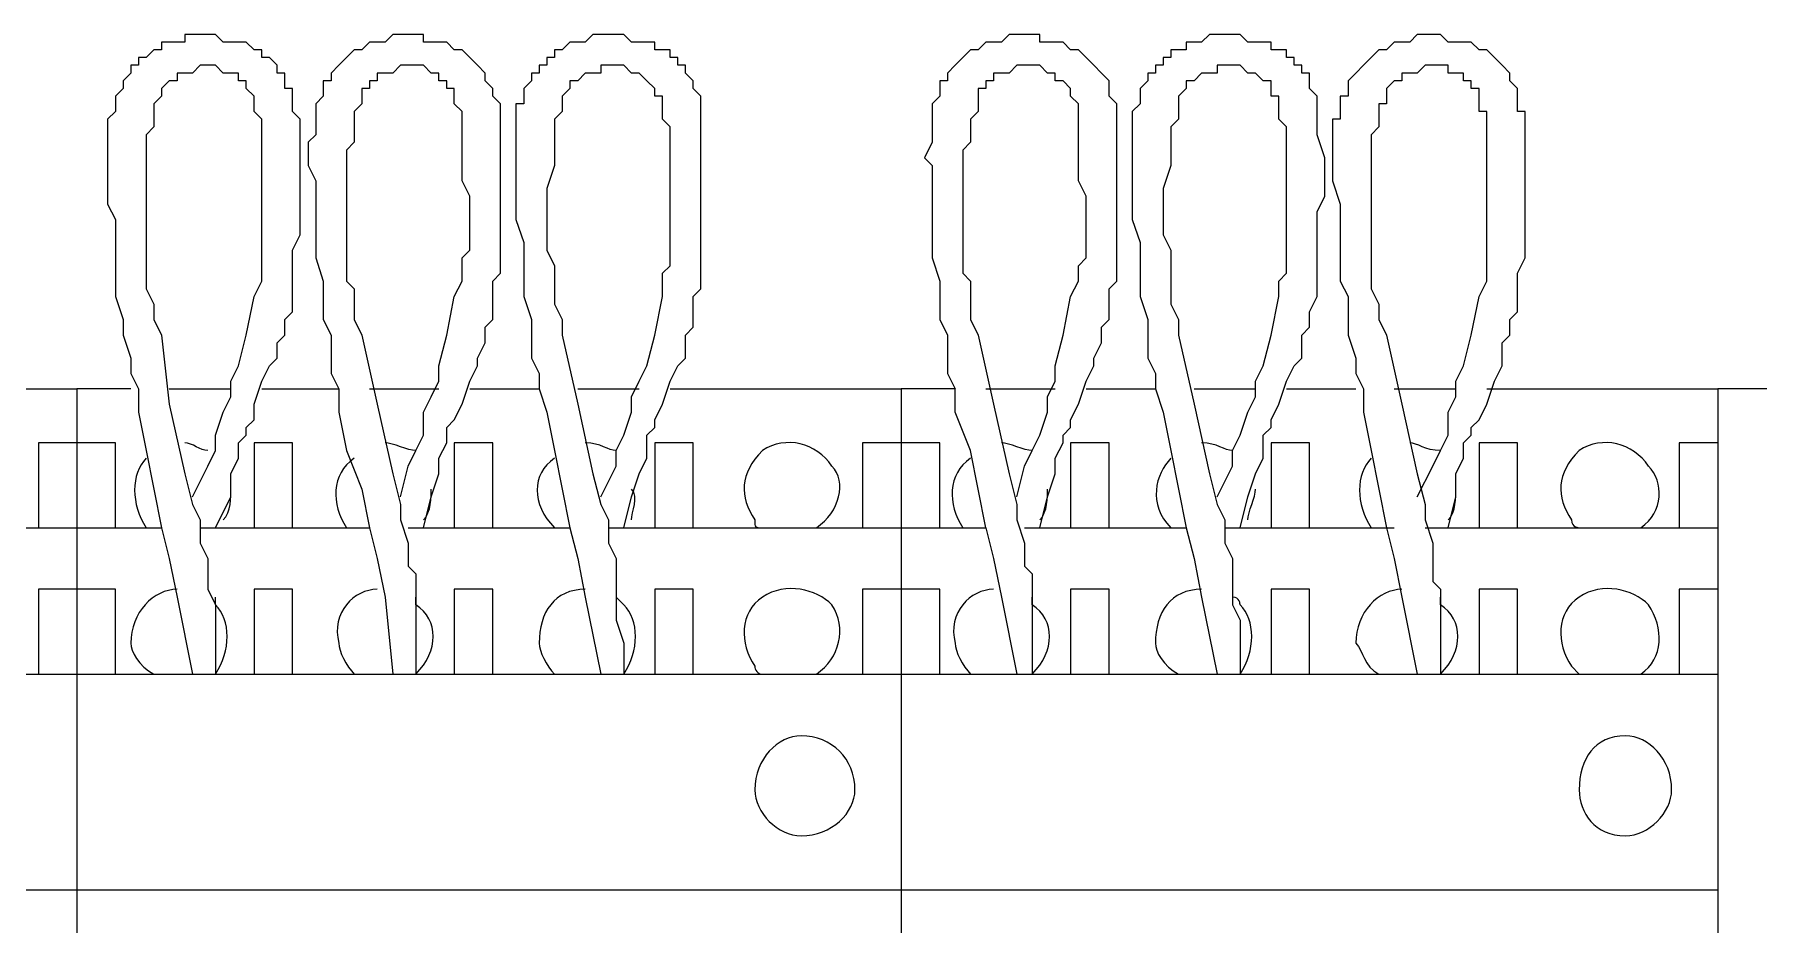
# Model space of a CAD drawing. Header units: millimetres. Extents: x 1004 to 59588, y 686 to 38112.
# Drawn here: x 17778.8 to 17910.4, y 2305.5 to 2373.4 of the extents above; entities that cross this region are included whole.
import ezdxf

# ---------------------------------------------------------------- set-up
doc = ezdxf.new("R2010")
doc.units = ezdxf.units.MM
doc.layers.add('PDF14_Geometry', color=7, linetype='Continuous')

msp = doc.modelspace()

# ---------------------------------------------------------------- linework, layer by layer
at = {"layer": 'PDF14_Geometry', "lineweight": 0}
for points in [[(17792.61, 2335.75), (17793.79, 2338.11), (17793.79, 2339.87), (17794.37, 2341.05), (17794.37, 2342.23), (17794.96, 2342.81), (17794.96, 2343.4), (17795.55, 2343.99), (17795.55, 2345.17), (17796.14, 2346.93), (17796.73, 2348.11), (17797.32, 2348.7), (17797.32, 2349.87), (17797.9, 2350.46), (17797.9, 2351.05), (17797.9, 2351.64), (17798.49, 2352.23), (17798.49, 2353.4), (17798.49, 2353.99), (17798.49, 2354.58), (17798.49, 2355.17), (17798.49, 2356.34), (17798.49, 2356.93), (17799.08, 2358.11), (17799.08, 2359.87), (17799.08, 2361.05), (17799.08, 2362.81), (17799.08, 2363.99), (17799.08, 2365.75), (17799.08, 2366.34), (17799.08, 2366.93), (17798.49, 2367.52), (17798.49, 2368.11), (17798.49, 2368.7), (17798.49, 2369.28), (17797.9, 2369.28), (17797.9, 2369.87), (17797.9, 2370.46), (17797.32, 2370.46), (17797.32, 2371.05), (17796.73, 2371.64), (17796.14, 2371.64), (17796.14, 2372.23), (17795.55, 2372.23), (17794.96, 2372.81), (17794.37, 2372.81), (17793.79, 2372.81), (17793.2, 2372.81), (17792.61, 2373.4), (17792.02, 2373.4), (17791.43, 2373.4), (17790.84, 2373.4), (17790.26, 2373.4), (17790.26, 2372.81), (17789.67, 2372.81), (17789.08, 2372.81), (17788.49, 2372.81), (17788.49, 2372.23), (17787.9, 2372.23), (17787.32, 2371.64), (17786.73, 2371.64), (17786.73, 2371.05), (17786.14, 2371.05), (17786.14, 2370.46), (17785.55, 2369.87), (17785.55, 2369.28), (17784.96, 2368.7), (17784.96, 2368.11), (17784.96, 2367.52), (17784.37, 2366.93), (17784.37, 2366.34), (17784.37, 2365.75), (17784.37, 2365.17), (17784.37, 2363.99), (17784.37, 2363.4), (17784.37, 2362.23), (17784.37, 2360.46), (17784.96, 2359.28), (17784.96, 2357.52), (17784.96, 2356.34), (17784.96, 2354.58), (17784.96, 2353.4), (17785.55, 2351.64), (17785.55, 2350.46), (17786.14, 2348.7), (17786.14, 2347.52), (17786.73, 2346.34), (17786.73, 2344.58), (17787.32, 2341.64), (17787.9, 2338.7), (17788.49, 2335.75)], [(17792.61, 2373.4), (17792.61, 2373.4)], [(17808.49, 2335.75), (17809.08, 2338.11), (17809.67, 2339.87), (17809.67, 2341.05), (17810.26, 2342.23), (17810.26, 2342.81), (17810.26, 2343.4), (17810.84, 2343.99), (17811.43, 2345.17), (17812.02, 2346.93), (17812.61, 2348.11), (17812.61, 2348.7), (17813.2, 2349.87), (17813.2, 2350.46), (17813.2, 2351.05), (17813.79, 2351.64), (17813.79, 2352.23), (17813.79, 2353.4), (17813.79, 2353.99), (17813.79, 2354.58), (17814.37, 2355.17), (17814.37, 2356.34), (17814.37, 2356.93), (17814.37, 2358.11), (17814.37, 2359.87), (17814.37, 2361.05), (17814.37, 2362.81), (17814.37, 2363.99), (17814.37, 2365.75), (17814.37, 2366.34), (17814.37, 2366.93), (17814.37, 2367.52), (17814.37, 2368.11), (17813.79, 2368.7), (17813.79, 2369.28), (17813.2, 2369.87), (17813.2, 2370.46), (17812.61, 2371.05), (17812.02, 2371.64), (17811.43, 2372.23), (17810.84, 2372.23), (17810.26, 2372.81), (17809.67, 2372.81), (17809.08, 2372.81), (17808.49, 2372.81), (17808.49, 2373.4), (17807.9, 2373.4), (17807.32, 2373.4), (17806.73, 2373.4), (17806.14, 2373.4), (17805.55, 2372.81), (17804.96, 2372.81), (17804.37, 2372.81), (17803.79, 2372.23), (17803.2, 2372.23), (17802.61, 2371.64), (17802.02, 2371.05), (17801.43, 2370.46), (17801.43, 2369.87), (17800.84, 2369.87), (17800.84, 2369.28), (17800.84, 2368.7), (17800.26, 2368.11), (17800.26, 2367.52), (17800.26, 2366.93), (17800.26, 2366.34), (17800.26, 2365.75), (17799.67, 2365.17), (17799.67, 2363.99), (17799.67, 2363.4), (17800.26, 2362.23), (17800.26, 2360.46), (17800.26, 2359.28), (17800.26, 2357.52), (17800.26, 2356.34), (17800.84, 2354.58), (17800.84, 2353.4), (17800.84, 2351.64), (17801.43, 2350.46), (17801.43, 2348.7), (17801.43, 2347.52), (17802.02, 2346.34), (17802.02, 2344.58), (17802.61, 2341.64), (17803.79, 2338.7), (17804.37, 2335.75)], [(17806.73, 2373.4), (17806.73, 2373.4)], [(17823.79, 2335.75), (17824.37, 2338.11), (17824.96, 2339.87), (17825.55, 2341.05), (17825.55, 2342.23), (17825.55, 2342.81), (17826.14, 2343.4), (17826.14, 2343.99), (17826.73, 2345.17), (17827.32, 2346.93), (17827.9, 2348.11), (17828.49, 2348.7), (17828.49, 2349.87), (17828.49, 2350.46), (17829.08, 2351.05), (17829.08, 2351.64), (17829.08, 2352.23), (17829.08, 2353.4), (17829.67, 2353.99), (17829.67, 2354.58), (17829.67, 2355.17), (17829.67, 2356.34), (17829.67, 2356.93), (17829.67, 2358.11), (17829.67, 2359.87), (17829.67, 2361.05), (17829.67, 2362.81), (17829.67, 2363.99), (17829.67, 2365.75), (17829.67, 2366.34), (17829.67, 2366.93), (17829.67, 2367.52), (17829.67, 2368.11), (17829.67, 2368.7), (17829.08, 2369.28), (17829.08, 2369.87), (17828.49, 2370.46), (17828.49, 2371.05), (17827.9, 2371.05), (17827.9, 2371.64), (17827.32, 2371.64), (17827.32, 2372.23), (17826.73, 2372.23), (17826.14, 2372.23), (17826.14, 2372.81), (17825.55, 2372.81), (17824.96, 2372.81), (17824.37, 2372.81), (17823.79, 2373.4), (17823.2, 2373.4), (17822.61, 2373.4), (17822.02, 2373.4), (17821.43, 2373.4), (17820.84, 2372.81), (17820.26, 2372.81), (17819.67, 2372.81), (17819.08, 2372.23), (17818.49, 2372.23), (17818.49, 2371.64), (17817.9, 2371.64), (17817.9, 2371.05), (17817.32, 2371.05), (17817.32, 2370.46), (17816.73, 2370.46), (17816.73, 2369.87), (17816.14, 2369.28), (17816.14, 2368.7), (17816.14, 2368.11), (17815.55, 2368.11), (17815.55, 2367.52), (17815.55, 2366.93), (17815.55, 2366.34), (17815.55, 2365.75), (17815.55, 2365.17), (17815.55, 2363.99), (17815.55, 2363.4), (17815.55, 2362.23), (17815.55, 2360.46), (17815.55, 2359.28), (17816.14, 2357.52), (17816.14, 2356.34), (17816.14, 2354.58), (17816.14, 2353.4), (17816.73, 2351.64), (17816.73, 2350.46), (17816.73, 2348.7), (17817.32, 2347.52), (17817.32, 2346.34), (17817.9, 2344.58), (17818.49, 2341.64), (17819.08, 2338.7), (17819.67, 2335.75)], [(17822.61, 2373.4), (17822.61, 2373.4)], [(17855.55, 2335.75), (17856.14, 2338.11), (17856.73, 2339.87), (17856.73, 2341.05), (17857.32, 2342.23), (17857.32, 2342.81), (17857.9, 2343.4), (17857.9, 2343.99), (17858.49, 2345.17), (17859.08, 2346.93), (17859.67, 2348.11), (17859.67, 2348.7), (17860.26, 2349.87), (17860.26, 2350.46), (17860.26, 2351.05), (17860.84, 2351.64), (17860.84, 2352.23), (17860.84, 2353.4), (17860.84, 2353.99), (17861.43, 2354.58), (17861.43, 2355.17), (17861.43, 2356.34), (17861.43, 2356.93), (17861.43, 2358.11), (17861.43, 2359.87), (17861.43, 2361.05), (17861.43, 2362.81), (17861.43, 2363.99), (17861.43, 2365.75), (17861.43, 2366.34), (17861.43, 2366.93), (17861.43, 2367.52), (17861.43, 2368.11), (17860.84, 2368.7), (17860.84, 2369.28), (17860.84, 2369.87), (17860.26, 2370.46), (17859.67, 2371.05), (17859.08, 2371.64), (17858.49, 2372.23), (17857.9, 2372.23), (17857.32, 2372.81), (17856.73, 2372.81), (17856.14, 2372.81), (17855.55, 2372.81), (17855.55, 2373.4), (17854.96, 2373.4), (17854.37, 2373.4), (17853.79, 2373.4), (17853.2, 2373.4), (17852.61, 2372.81), (17852.02, 2372.81), (17851.43, 2372.81), (17850.84, 2372.23), (17850.26, 2372.23), (17849.67, 2371.64), (17849.08, 2371.05), (17848.49, 2370.46), (17848.49, 2369.87), (17847.9, 2369.87), (17847.9, 2369.28), (17847.9, 2368.7), (17847.32, 2368.11), (17847.32, 2367.52), (17847.32, 2366.93), (17847.32, 2366.34), (17847.32, 2365.75), (17847.32, 2365.17), (17846.73, 2363.99), (17847.32, 2363.4), (17847.32, 2362.23), (17847.32, 2360.46), (17847.32, 2359.28), (17847.32, 2357.52), (17847.32, 2356.34), (17847.9, 2354.58), (17847.9, 2353.4), (17847.9, 2351.64), (17848.49, 2350.46), (17848.49, 2348.7), (17848.49, 2347.52), (17849.08, 2346.34)], [(17853.79, 2373.4), (17853.79, 2373.4)], [(17870.84, 2335.75), (17871.43, 2338.11), (17872.02, 2339.87), (17872.61, 2341.05), (17872.61, 2342.23), (17872.61, 2342.81), (17873.2, 2343.4), (17873.2, 2343.99), (17873.79, 2345.17), (17874.37, 2346.93), (17874.96, 2348.11), (17875.55, 2348.7), (17875.55, 2349.87), (17875.55, 2350.46), (17876.14, 2351.05), (17876.14, 2351.64), (17876.14, 2352.23), (17876.73, 2353.4), (17876.73, 2353.99), (17876.73, 2354.58), (17876.73, 2355.17), (17876.73, 2356.34), (17876.73, 2356.93), (17876.73, 2358.11), (17876.73, 2359.87), (17877.32, 2361.05), (17877.32, 2362.81), (17877.32, 2363.99), (17876.73, 2365.75), (17876.73, 2366.34), (17876.73, 2366.93), (17876.73, 2367.52), (17876.73, 2368.11), (17876.73, 2368.7), (17876.14, 2369.28), (17876.14, 2369.87), (17876.14, 2370.46), (17875.55, 2370.46), (17875.55, 2371.05), (17874.96, 2371.05), (17874.96, 2371.64), (17874.37, 2371.64), (17874.37, 2372.23), (17873.79, 2372.23), (17873.2, 2372.23), (17873.2, 2372.81), (17872.61, 2372.81), (17872.02, 2372.81), (17871.43, 2372.81), (17870.84, 2373.4), (17870.26, 2373.4), (17869.67, 2373.4), (17869.08, 2373.4), (17868.49, 2373.4), (17867.9, 2372.81), (17867.32, 2372.81), (17866.73, 2372.81), (17866.73, 2372.23), (17866.14, 2372.23), (17865.55, 2372.23), (17865.55, 2371.64), (17864.96, 2371.64), (17864.96, 2371.05), (17864.37, 2371.05), (17864.37, 2370.46), (17863.79, 2370.46), (17863.79, 2369.87), (17863.2, 2369.28), (17863.2, 2368.7), (17863.2, 2368.11), (17862.61, 2367.52), (17862.61, 2366.93), (17862.61, 2366.34), (17862.61, 2365.75), (17862.61, 2365.17), (17862.61, 2363.99), (17862.61, 2363.4), (17862.61, 2362.23), (17862.61, 2360.46), (17862.61, 2359.28), (17863.2, 2357.52), (17863.2, 2356.34), (17863.2, 2354.58), (17863.2, 2353.4), (17863.79, 2351.64), (17863.79, 2350.46), (17863.79, 2348.7), (17864.37, 2347.52), (17864.37, 2346.34), (17864.96, 2344.58), (17865.55, 2341.64), (17866.14, 2338.7), (17866.73, 2335.75)], [(17870.26, 2373.4), (17870.26, 2373.4)], [(17886.73, 2335.75), (17887.32, 2338.11), (17887.32, 2339.87), (17887.9, 2341.05), (17887.9, 2342.23), (17888.49, 2342.81), (17888.49, 2343.4), (17889.08, 2343.99), (17889.67, 2345.17), (17890.26, 2346.93), (17890.84, 2348.11), (17890.84, 2348.7), (17890.84, 2349.87), (17891.43, 2350.46), (17891.43, 2351.05), (17891.43, 2351.64), (17892.02, 2352.23), (17892.02, 2353.4), (17892.02, 2353.99), (17892.02, 2354.58), (17892.02, 2355.17), (17892.61, 2356.34), (17892.61, 2356.93), (17892.61, 2358.11), (17892.61, 2359.87), (17892.61, 2361.05), (17892.61, 2362.81), (17892.61, 2363.99), (17892.61, 2365.75), (17892.61, 2366.34), (17892.61, 2366.93), (17892.61, 2367.52), (17892.02, 2367.52), (17892.02, 2368.11), (17892.02, 2368.7), (17892.02, 2369.28), (17891.43, 2369.87), (17891.43, 2370.46), (17890.84, 2371.05), (17890.26, 2371.64), (17889.67, 2372.23), (17889.08, 2372.23), (17888.49, 2372.81), (17887.9, 2372.81), (17887.32, 2372.81), (17886.73, 2372.81), (17886.14, 2373.4), (17885.55, 2373.4), (17884.96, 2373.4), (17884.37, 2373.4), (17883.79, 2372.81), (17883.2, 2372.81), (17882.61, 2372.81), (17882.02, 2372.23), (17881.43, 2372.23), (17880.84, 2371.64), (17880.26, 2371.05), (17879.67, 2370.46), (17879.08, 2369.87), (17879.08, 2369.28), (17879.08, 2368.7), (17878.49, 2368.7), (17878.49, 2368.11), (17878.49, 2367.52), (17878.49, 2366.93), (17877.9, 2366.93), (17877.9, 2366.34), (17877.9, 2365.75), (17877.9, 2365.17), (17877.9, 2363.99), (17877.9, 2363.4), (17877.9, 2362.23), (17878.49, 2360.46), (17878.49, 2359.28), (17878.49, 2357.52), (17878.49, 2356.34), (17878.49, 2354.58), (17879.08, 2353.4), (17879.08, 2351.64), (17879.08, 2350.46), (17879.67, 2348.7), (17879.67, 2347.52), (17880.26, 2346.34), (17880.26, 2344.58), (17880.84, 2341.64), (17881.43, 2338.7), (17882.02, 2335.75), (17882.61, 2333.4), (17883.2, 2330.46), (17884.37, 2324.58)], [(17884.37, 2373.4), (17884.37, 2373.4)], [(17886.14, 2373.4), (17886.14, 2373.4)], [(17787.9, 2372.23), (17787.9, 2372.23)], [(17794.37, 2372.81), (17794.37, 2372.81)], [(17795.55, 2372.23), (17795.55, 2372.23)], [(17803.2, 2372.23), (17803.2, 2372.23)], [(17804.96, 2372.81), (17804.96, 2372.81)], [(17810.26, 2372.81), (17810.26, 2372.81)], [(17811.43, 2372.23), (17811.43, 2372.23)], [(17819.08, 2372.23), (17819.08, 2372.23)], [(17820.84, 2372.81), (17820.84, 2372.81)], [(17824.96, 2372.81), (17824.96, 2372.81)], [(17850.84, 2372.23), (17850.84, 2372.23)], [(17852.02, 2372.81), (17852.02, 2372.81)], [(17857.32, 2372.81), (17857.32, 2372.81)], [(17858.49, 2372.23), (17858.49, 2372.23)], [(17867.9, 2372.81), (17867.9, 2372.81)], [(17872.02, 2372.81), (17872.02, 2372.81)], [(17881.43, 2372.23), (17881.43, 2372.23)], [(17882.61, 2372.81), (17882.61, 2372.81)], [(17887.9, 2372.81), (17887.9, 2372.81)], [(17889.08, 2372.23), (17889.08, 2372.23)], [(17790.84, 2338.11), (17792.02, 2340.46), (17792.61, 2341.64), (17792.61, 2342.81), (17793.2, 2344.58), (17793.79, 2345.75), (17793.79, 2346.93), (17794.37, 2348.11), (17794.96, 2350.46), (17795.55, 2353.4), (17796.14, 2354.58), (17796.14, 2355.17), (17796.14, 2355.75), (17796.14, 2356.34), (17796.14, 2356.93), (17796.14, 2357.52), (17796.14, 2358.11), (17796.14, 2359.28), (17796.14, 2359.87), (17796.14, 2361.05), (17796.14, 2362.23), (17796.14, 2363.4), (17796.14, 2364.58), (17796.14, 2365.75), (17796.14, 2366.34), (17796.14, 2366.93), (17795.55, 2367.52), (17795.55, 2368.11), (17795.55, 2368.7), (17794.96, 2369.28), (17794.96, 2369.87), (17794.37, 2369.87), (17794.37, 2370.46), (17793.79, 2370.46), (17793.2, 2370.46), (17792.61, 2371.05), (17792.02, 2371.05), (17791.43, 2371.05), (17790.84, 2370.46), (17790.26, 2370.46), (17789.67, 2370.46), (17789.67, 2369.87), (17789.08, 2369.87), (17788.49, 2369.28), (17788.49, 2368.7), (17787.9, 2368.11), (17787.9, 2367.52), (17787.9, 2366.93), (17787.9, 2366.34), (17787.32, 2365.75), (17787.32, 2365.17), (17787.32, 2364.58), (17787.32, 2363.99), (17787.32, 2363.4), (17787.32, 2361.64), (17787.32, 2360.46), (17787.32, 2359.28), (17787.32, 2358.11), (17787.32, 2356.93), (17787.32, 2355.75), (17787.32, 2355.17), (17787.32, 2354.58), (17787.32, 2353.99), (17787.9, 2352.81), (17787.9, 2351.64), (17788.49, 2350.46), (17789.08, 2345.17), (17790.26, 2339.87), (17790.84, 2337.52), (17791.43, 2336.34), (17791.43, 2334.58), (17792.02, 2333.4), (17792.02, 2332.81), (17792.02, 2332.23), (17792.02, 2331.64), (17792.02, 2331.05), (17792.61, 2329.87), (17792.61, 2328.7), (17792.61, 2326.93), (17792.61, 2324.58)], [(17791.43, 2371.05), (17791.43, 2371.05)], [(17792.61, 2371.05), (17792.61, 2371.05)], [(17797.32, 2371.05), (17797.32, 2371.05)], [(17802.02, 2371.05), (17802.02, 2371.05)], [(17802.61, 2371.64), (17802.61, 2371.64)], [(17806.73, 2338.11), (17807.32, 2340.46), (17807.9, 2341.64), (17808.49, 2342.81), (17808.49, 2344.58), (17809.08, 2345.75), (17809.67, 2346.93), (17809.67, 2348.11), (17810.26, 2350.46), (17810.84, 2353.4), (17811.43, 2354.58), (17811.43, 2355.17), (17811.43, 2355.75), (17811.43, 2356.34), (17812.02, 2356.93), (17812.02, 2357.52), (17812.02, 2358.11), (17812.02, 2359.28), (17812.02, 2359.87), (17812.02, 2361.05), (17811.43, 2362.23), (17811.43, 2363.4), (17811.43, 2364.58), (17811.43, 2365.75), (17811.43, 2366.34), (17811.43, 2366.93), (17811.43, 2367.52), (17810.84, 2368.11), (17810.84, 2368.7), (17810.84, 2369.28), (17810.26, 2369.28), (17810.26, 2369.87), (17809.67, 2369.87), (17809.67, 2370.46), (17809.08, 2370.46), (17808.49, 2371.05), (17807.9, 2371.05), (17807.32, 2371.05), (17806.73, 2371.05), (17806.14, 2370.46), (17805.55, 2370.46), (17804.96, 2370.46), (17804.96, 2369.87), (17804.37, 2369.87), (17804.37, 2369.28), (17803.79, 2369.28), (17803.79, 2368.7), (17803.79, 2368.11), (17803.2, 2367.52), (17803.2, 2366.93), (17803.2, 2366.34), (17803.2, 2365.75), (17803.2, 2365.17), (17802.61, 2364.58), (17802.61, 2363.99), (17802.61, 2363.4), (17802.61, 2361.64), (17802.61, 2360.46), (17802.61, 2359.28), (17802.61, 2358.11), (17802.61, 2356.93), (17802.61, 2355.75), (17802.61, 2355.17), (17802.61, 2354.58), (17803.2, 2353.99), (17803.2, 2352.81), (17803.2, 2351.64), (17803.79, 2350.46), (17804.96, 2345.17), (17806.14, 2339.87), (17806.73, 2337.52), (17806.73, 2336.34), (17807.32, 2334.58), (17807.32, 2333.4), (17807.32, 2332.81), (17807.9, 2332.23), (17807.9, 2331.64), (17807.9, 2331.05), (17807.9, 2329.87), (17807.9, 2328.7), (17807.9, 2326.93), (17807.9, 2324.58)], [(17807.32, 2371.05), (17807.32, 2371.05)], [(17812.02, 2371.64), (17812.02, 2371.64)], [(17812.61, 2371.05), (17812.61, 2371.05)], [(17822.02, 2338.11), (17823.2, 2340.46), (17823.2, 2341.64), (17823.79, 2342.81), (17824.37, 2344.58), (17824.37, 2345.75), (17824.96, 2346.93), (17825.55, 2348.11), (17826.14, 2350.46), (17826.73, 2353.4), (17826.73, 2354.58), (17826.73, 2355.17), (17827.32, 2355.75), (17827.32, 2356.34), (17827.32, 2356.93), (17827.32, 2357.52), (17827.32, 2358.11), (17827.32, 2359.28), (17827.32, 2359.87), (17827.32, 2361.05), (17827.32, 2362.23), (17827.32, 2363.4), (17827.32, 2364.58), (17827.32, 2365.75), (17827.32, 2366.34), (17826.73, 2366.93), (17826.73, 2367.52), (17826.73, 2368.11), (17826.73, 2368.7), (17826.14, 2368.7), (17826.14, 2369.28), (17825.55, 2369.87), (17824.96, 2370.46), (17824.37, 2370.46), (17823.79, 2371.05), (17823.2, 2371.05), (17822.61, 2371.05), (17822.02, 2371.05), (17822.02, 2370.46), (17821.43, 2370.46), (17820.84, 2370.46), (17820.26, 2369.87), (17819.67, 2369.87), (17819.67, 2369.28), (17819.08, 2368.7), (17819.08, 2368.11), (17819.08, 2367.52), (17818.49, 2366.93), (17818.49, 2366.34), (17818.49, 2365.75), (17818.49, 2365.17), (17818.49, 2364.58), (17818.49, 2363.99), (17818.49, 2363.4), (17817.9, 2361.64), (17817.9, 2360.46), (17817.9, 2359.28), (17817.9, 2358.11), (17817.9, 2356.93), (17818.49, 2355.75), (17818.49, 2355.17), (17818.49, 2354.58), (17818.49, 2353.99), (17818.49, 2352.81), (17819.08, 2351.64), (17819.08, 2350.46), (17820.26, 2345.17), (17821.43, 2339.87), (17822.02, 2337.52), (17822.61, 2336.34), (17822.61, 2334.58), (17823.2, 2333.4), (17823.2, 2332.81), (17823.2, 2332.23), (17823.2, 2331.64), (17823.2, 2331.05), (17823.2, 2329.87), (17823.2, 2328.7), (17823.79, 2326.93), (17823.79, 2324.58)], [(17823.2, 2371.05), (17823.2, 2371.05)], [(17849.08, 2371.05), (17849.08, 2371.05)], [(17849.67, 2371.64), (17849.67, 2371.64)], [(17853.79, 2338.11), (17854.37, 2340.46), (17854.96, 2341.64), (17855.55, 2342.81), (17856.14, 2344.58), (17856.14, 2345.75), (17856.73, 2346.93), (17856.73, 2348.11), (17857.32, 2350.46), (17857.9, 2353.4), (17858.49, 2354.58), (17858.49, 2355.17), (17858.49, 2355.75), (17859.08, 2356.34), (17859.08, 2356.93), (17859.08, 2357.52), (17859.08, 2358.11), (17859.08, 2359.28), (17859.08, 2359.87), (17859.08, 2361.05), (17858.49, 2362.23), (17858.49, 2363.4), (17858.49, 2364.58), (17858.49, 2365.75), (17858.49, 2366.34), (17858.49, 2366.93), (17858.49, 2367.52), (17858.49, 2368.11), (17857.9, 2368.7), (17857.9, 2369.28), (17857.32, 2369.87), (17856.73, 2369.87), (17856.73, 2370.46), (17856.14, 2370.46), (17855.55, 2371.05), (17854.96, 2371.05), (17854.37, 2371.05), (17853.79, 2371.05), (17853.2, 2370.46), (17852.61, 2370.46), (17852.02, 2370.46), (17852.02, 2369.87), (17851.43, 2369.87), (17851.43, 2369.28), (17850.84, 2369.28), (17850.84, 2368.7), (17850.84, 2368.11), (17850.84, 2367.52), (17850.26, 2366.93), (17850.26, 2366.34), (17850.26, 2365.75), (17850.26, 2365.17), (17849.67, 2364.58), (17849.67, 2363.99), (17849.67, 2363.4), (17849.67, 2361.64), (17849.67, 2360.46), (17849.67, 2359.28), (17849.67, 2358.11), (17849.67, 2356.93), (17849.67, 2355.75), (17849.67, 2355.17), (17850.26, 2354.58), (17850.26, 2353.99), (17850.26, 2352.81), (17850.26, 2351.64), (17850.84, 2350.46), (17852.02, 2345.17), (17853.2, 2339.87), (17853.79, 2337.52), (17853.79, 2336.34), (17854.37, 2334.58), (17854.37, 2333.4), (17854.37, 2332.81), (17854.96, 2332.23), (17854.96, 2331.64), (17854.96, 2331.05), (17854.96, 2329.87), (17854.96, 2328.7), (17854.96, 2326.93), (17854.96, 2324.58)], [(17854.37, 2371.05), (17854.37, 2371.05)], [(17859.08, 2371.64), (17859.08, 2371.64)], [(17859.67, 2371.05), (17859.67, 2371.05)], [(17869.08, 2338.11), (17870.26, 2340.46), (17870.26, 2341.64), (17870.84, 2342.81), (17871.43, 2344.58), (17872.02, 2345.75), (17872.02, 2346.93), (17872.61, 2348.11), (17873.2, 2350.46), (17873.79, 2353.4), (17873.79, 2354.58), (17874.37, 2355.17), (17874.37, 2355.75), (17874.37, 2356.34), (17874.37, 2356.93), (17874.37, 2357.52), (17874.37, 2358.11), (17874.37, 2359.28), (17874.37, 2359.87), (17874.37, 2361.05), (17874.37, 2362.23), (17874.37, 2363.4), (17874.37, 2364.58), (17874.37, 2365.75), (17874.37, 2366.34), (17873.79, 2366.93), (17873.79, 2367.52), (17873.79, 2368.11), (17873.79, 2368.7), (17873.2, 2368.7), (17873.2, 2369.28), (17873.2, 2369.87), (17872.61, 2369.87), (17872.02, 2370.46), (17871.43, 2370.46), (17870.84, 2371.05), (17870.26, 2371.05), (17869.67, 2371.05), (17869.08, 2371.05), (17869.08, 2370.46), (17868.49, 2370.46), (17867.9, 2370.46), (17867.32, 2369.87), (17866.73, 2369.87), (17866.73, 2369.28), (17866.14, 2368.7), (17866.14, 2368.11), (17866.14, 2367.52), (17866.14, 2366.93), (17865.55, 2366.34), (17865.55, 2365.75), (17865.55, 2365.17), (17865.55, 2364.58), (17865.55, 2363.99), (17865.55, 2363.4), (17864.96, 2361.64), (17864.96, 2360.46), (17864.96, 2359.28), (17864.96, 2358.11), (17865.55, 2356.93), (17865.55, 2355.75), (17865.55, 2355.17), (17865.55, 2354.58), (17865.55, 2353.99), (17865.55, 2352.81), (17866.14, 2351.64), (17866.14, 2350.46), (17867.32, 2345.17), (17868.49, 2339.87), (17869.08, 2337.52), (17869.67, 2336.34), (17869.67, 2334.58), (17870.26, 2333.4), (17870.26, 2332.81), (17870.26, 2332.23), (17870.26, 2331.64), (17870.26, 2331.05), (17870.26, 2329.87), (17870.84, 2328.7), (17870.84, 2326.93), (17870.84, 2324.58)], [(17870.84, 2371.05), (17870.84, 2371.05)], [(17880.26, 2371.05), (17880.26, 2371.05)], [(17880.84, 2371.64), (17880.84, 2371.64)], [(17884.37, 2338.11), (17885.55, 2340.46), (17886.14, 2341.64), (17886.73, 2342.81), (17886.73, 2344.58), (17887.32, 2345.75), (17887.32, 2346.93), (17887.9, 2348.11), (17888.49, 2350.46), (17889.08, 2353.4), (17889.67, 2354.58), (17889.67, 2355.17), (17889.67, 2355.75), (17889.67, 2356.34), (17889.67, 2356.93), (17889.67, 2357.52), (17889.67, 2358.11), (17889.67, 2359.28), (17889.67, 2359.87), (17889.67, 2361.05), (17889.67, 2362.23), (17889.67, 2363.4), (17889.67, 2364.58), (17889.67, 2365.75), (17889.67, 2366.34), (17889.67, 2366.93), (17889.67, 2367.52), (17889.08, 2367.52), (17889.08, 2368.11), (17889.08, 2368.7), (17889.08, 2369.28), (17888.49, 2369.28), (17888.49, 2369.87), (17887.9, 2369.87), (17887.9, 2370.46), (17887.32, 2370.46), (17886.73, 2370.46), (17886.73, 2371.05), (17886.14, 2371.05), (17885.55, 2371.05), (17884.96, 2371.05), (17884.37, 2370.46), (17883.79, 2370.46), (17883.2, 2370.46), (17883.2, 2369.87), (17882.61, 2369.87), (17882.02, 2369.28), (17882.02, 2368.7), (17882.02, 2368.11), (17881.43, 2368.11), (17881.43, 2367.52), (17881.43, 2366.93), (17881.43, 2366.34), (17880.84, 2365.75), (17880.84, 2365.17), (17880.84, 2364.58), (17880.84, 2363.99), (17880.84, 2363.4), (17880.84, 2361.64), (17880.84, 2360.46), (17880.84, 2359.28), (17880.84, 2358.11), (17880.84, 2356.93), (17880.84, 2355.75), (17880.84, 2355.17), (17880.84, 2354.58), (17880.84, 2353.99), (17881.43, 2352.81), (17881.43, 2351.64), (17882.02, 2350.46), (17883.2, 2345.17), (17884.37, 2339.87), (17884.96, 2337.52), (17884.96, 2336.34), (17885.55, 2334.58), (17885.55, 2333.4), (17885.55, 2332.81), (17885.55, 2332.23), (17885.55, 2331.64), (17886.14, 2331.05), (17886.14, 2329.87), (17886.14, 2328.7), (17886.14, 2326.93), (17886.14, 2324.58)], [(17884.96, 2371.05), (17884.96, 2371.05)], [(17890.26, 2371.64), (17890.26, 2371.64)], [(17890.84, 2371.05), (17890.84, 2371.05)], [(17785.55, 2369.87), (17785.55, 2369.87)], [(17786.14, 2370.46), (17786.14, 2370.46)], [(17789.08, 2369.87), (17789.08, 2369.87)], [(17789.67, 2370.46), (17789.67, 2370.46)], [(17790.26, 2370.46), (17790.26, 2370.46)], [(17790.26, 2370.46), (17790.26, 2370.46)], [(17793.2, 2370.46), (17793.2, 2370.46)], [(17793.79, 2370.46), (17793.79, 2370.46)], [(17793.79, 2370.46), (17793.79, 2370.46)], [(17794.37, 2369.87), (17794.37, 2369.87)], [(17801.43, 2370.46), (17801.43, 2370.46)], [(17804.37, 2369.87), (17804.37, 2369.87)], [(17805.55, 2370.46), (17805.55, 2370.46)], [(17805.55, 2370.46), (17805.55, 2370.46)], [(17806.14, 2370.46), (17806.14, 2370.46)], [(17809.08, 2370.46), (17809.08, 2370.46)], [(17809.08, 2370.46), (17809.08, 2370.46)], [(17809.08, 2370.46), (17809.08, 2370.46)], [(17809.67, 2370.46), (17809.67, 2370.46)], [(17810.26, 2369.87), (17810.26, 2369.87)], [(17813.2, 2370.46), (17813.2, 2370.46)], [(17816.73, 2369.87), (17816.73, 2369.87)], [(17820.26, 2369.87), (17820.26, 2369.87)], [(17820.84, 2370.46), (17820.84, 2370.46)], [(17820.84, 2370.46), (17820.84, 2370.46)], [(17821.43, 2370.46), (17821.43, 2370.46)], [(17824.37, 2370.46), (17824.37, 2370.46)], [(17824.96, 2370.46), (17824.96, 2370.46)], [(17824.96, 2370.46), (17824.96, 2370.46)], [(17824.96, 2370.46), (17824.96, 2370.46)], [(17825.55, 2369.87), (17825.55, 2369.87)], [(17825.55, 2369.87), (17825.55, 2369.87)], [(17828.49, 2370.46), (17828.49, 2370.46)], [(17848.49, 2370.46), (17848.49, 2370.46)], [(17851.43, 2369.87), (17851.43, 2369.87)], [(17852.61, 2370.46), (17852.61, 2370.46)], [(17852.61, 2370.46), (17852.61, 2370.46)], [(17853.2, 2370.46), (17853.2, 2370.46)], [(17856.14, 2370.46), (17856.14, 2370.46)], [(17856.14, 2370.46), (17856.14, 2370.46)], [(17856.73, 2370.46), (17856.73, 2370.46)], [(17856.73, 2370.46), (17856.73, 2370.46)], [(17857.32, 2369.87), (17857.32, 2369.87)], [(17860.26, 2370.46), (17860.26, 2370.46)], [(17863.79, 2369.87), (17863.79, 2369.87)], [(17867.32, 2369.87), (17867.32, 2369.87)], [(17867.9, 2370.46), (17867.9, 2370.46)], [(17867.9, 2370.46), (17867.9, 2370.46)], [(17868.49, 2370.46), (17868.49, 2370.46)], [(17871.43, 2370.46), (17871.43, 2370.46)], [(17872.02, 2370.46), (17872.02, 2370.46)], [(17872.02, 2370.46), (17872.02, 2370.46)], [(17872.02, 2370.46), (17872.02, 2370.46)], [(17872.61, 2369.87), (17872.61, 2369.87)], [(17879.08, 2369.87), (17879.08, 2369.87)], [(17879.67, 2370.46), (17879.67, 2370.46)], [(17882.61, 2369.87), (17882.61, 2369.87)], [(17883.2, 2370.46), (17883.2, 2370.46)], [(17883.79, 2370.46), (17883.79, 2370.46)], [(17883.79, 2370.46), (17883.79, 2370.46)], [(17887.32, 2370.46), (17887.32, 2370.46)], [(17887.32, 2370.46), (17887.32, 2370.46)], [(17887.32, 2370.46), (17887.32, 2370.46)], [(17887.9, 2369.87), (17887.9, 2369.87)], [(17891.43, 2370.46), (17891.43, 2370.46)], [(17784.96, 2368.7), (17784.96, 2368.7)], [(17788.49, 2369.28), (17788.49, 2369.28)], [(17794.96, 2369.28), (17794.96, 2369.28)], [(17795.55, 2368.7), (17795.55, 2368.7)], [(17798.49, 2368.7), (17798.49, 2368.7)], [(17800.84, 2368.7), (17800.84, 2368.7)], [(17810.84, 2368.7), (17810.84, 2368.7)], [(17813.79, 2369.28), (17813.79, 2369.28)], [(17813.79, 2368.7), (17813.79, 2368.7)], [(17816.14, 2368.7), (17816.14, 2368.7)], [(17819.67, 2369.28), (17819.67, 2369.28)], [(17826.14, 2369.28), (17826.14, 2369.28)], [(17829.08, 2369.28), (17829.08, 2369.28)], [(17829.67, 2368.7), (17829.67, 2368.7)], [(17847.9, 2368.7), (17847.9, 2368.7)], [(17857.9, 2369.28), (17857.9, 2369.28)], [(17857.9, 2368.7), (17857.9, 2368.7)], [(17860.84, 2369.28), (17860.84, 2369.28)], [(17860.84, 2368.7), (17860.84, 2368.7)], [(17863.2, 2368.7), (17863.2, 2368.7)], [(17866.73, 2369.28), (17866.73, 2369.28)], [(17873.2, 2369.28), (17873.2, 2369.28)], [(17876.14, 2369.28), (17876.14, 2369.28)], [(17876.73, 2368.7), (17876.73, 2368.7)], [(17882.02, 2369.28), (17882.02, 2369.28)], [(17889.08, 2368.7), (17889.08, 2368.7)], [(17892.02, 2369.28), (17892.02, 2369.28)], [(17892.02, 2368.7), (17892.02, 2368.7)], [(17784.37, 2366.93), (17784.37, 2366.93)], [(17784.96, 2368.11), (17784.96, 2368.11)], [(17787.9, 2368.11), (17787.9, 2368.11)], [(17795.55, 2367.52), (17795.55, 2367.52)], [(17796.14, 2366.93), (17796.14, 2366.93)], [(17798.49, 2367.52), (17798.49, 2367.52)], [(17800.26, 2368.11), (17800.26, 2368.11)], [(17800.26, 2366.93), (17800.26, 2366.93)], [(17803.79, 2368.11), (17803.79, 2368.11)], [(17811.43, 2367.52), (17811.43, 2367.52)], [(17811.43, 2366.93), (17811.43, 2366.93)], [(17814.37, 2367.52), (17814.37, 2367.52)], [(17815.55, 2366.93), (17815.55, 2366.93)], [(17819.08, 2368.11), (17819.08, 2368.11)], [(17826.73, 2367.52), (17826.73, 2367.52)], [(17826.73, 2366.93), (17826.73, 2366.93)], [(17829.67, 2367.52), (17829.67, 2367.52)], [(17847.32, 2368.11), (17847.32, 2368.11)], [(17847.32, 2366.93), (17847.32, 2366.93)], [(17850.84, 2368.11), (17850.84, 2368.11)], [(17858.49, 2367.52), (17858.49, 2367.52)], [(17858.49, 2366.93), (17858.49, 2366.93)], [(17861.43, 2367.52), (17861.43, 2367.52)], [(17862.61, 2366.93), (17862.61, 2366.93)], [(17863.2, 2368.11), (17863.2, 2368.11)], [(17866.14, 2368.11), (17866.14, 2368.11)], [(17873.79, 2367.52), (17873.79, 2367.52)], [(17873.79, 2366.93), (17873.79, 2366.93)], [(17876.73, 2367.52), (17876.73, 2367.52)], [(17878.49, 2368.11), (17878.49, 2368.11)], [(17889.67, 2366.93), (17889.67, 2366.93)], [(17764.96, 2346.34), (17782.02, 2346.34), (17782.02, 2252.81), (17764.96, 2252.81)], [(17786.14, 2346.34), (17782.02, 2346.34), (17782.02, 2252.81), (17786.14, 2252.81)], [(17789.08, 2346.34), (17793.79, 2346.34)], [(17796.14, 2346.34), (17802.02, 2346.34)], [(17804.37, 2346.34), (17809.67, 2346.34)], [(17812.02, 2346.34), (17817.32, 2346.34)], [(17820.26, 2346.34), (17824.96, 2346.34)], [(17827.32, 2346.34), (17844.96, 2346.34), (17844.96, 2252.81), (17827.32, 2252.81)], [(17851.43, 2335.75), (17850.84, 2338.7), (17850.26, 2341.64), (17849.08, 2344.58), (17849.08, 2346.34), (17844.96, 2346.34), (17844.96, 2252.81), (17849.08, 2252.81)], [(17851.43, 2346.34), (17856.73, 2346.34)], [(17859.08, 2346.34), (17864.37, 2346.34)], [(17867.32, 2346.34), (17872.02, 2346.34)], [(17874.37, 2346.34), (17879.67, 2346.34)], [(17882.61, 2346.34), (17887.32, 2346.34)], [(17884.96, 2263.99), (17907.32, 2263.99), (17957.9, 2263.99), (17957.9, 2346.34), (17907.32, 2346.34), (17907.32, 2263.99)], [(17889.67, 2346.34), (17907.32, 2346.34), (17907.32, 2252.81), (17889.67, 2252.81)], [(17784.96, 2335.75), (17784.96, 2342.23), (17782.02, 2342.23), (17779.08, 2342.23), (17779.08, 2335.75)], [(17798.49, 2335.75), (17798.49, 2342.23), (17795.55, 2342.23), (17795.55, 2335.75)], [(17813.79, 2335.75), (17813.79, 2342.23), (17810.84, 2342.23), (17810.84, 2335.75)], [(17829.08, 2335.75), (17829.08, 2342.23), (17826.14, 2342.23), (17826.14, 2335.75)], [(17847.9, 2335.75), (17847.9, 2342.23), (17844.96, 2342.23), (17842.02, 2342.23), (17842.02, 2335.75)], [(17860.84, 2335.75), (17860.84, 2342.23), (17857.9, 2342.23), (17857.9, 2335.75)], [(17876.14, 2335.75), (17876.14, 2342.23), (17873.2, 2342.23), (17873.2, 2335.75)], [(17892.02, 2335.75), (17892.02, 2342.23), (17889.08, 2342.23), (17889.08, 2335.75)], [(17907.32, 2342.23), (17904.37, 2342.23), (17904.37, 2335.75)], [(17759.67, 2335.75), (17782.02, 2335.75), (17788.49, 2335.75), (17789.08, 2333.4), (17789.67, 2330.46), (17790.84, 2324.58)], [(17791.43, 2335.75), (17804.37, 2335.75), (17804.96, 2333.4), (17805.55, 2330.46), (17806.14, 2324.58)], [(17807.32, 2335.75), (17819.67, 2335.75), (17820.26, 2333.4), (17820.84, 2330.46), (17822.02, 2324.58)], [(17818.49, 2335.75), (17818.49, 2335.75)], [(17822.61, 2335.75), (17844.96, 2335.75), (17851.43, 2335.75), (17852.02, 2333.4), (17852.61, 2330.46), (17853.79, 2324.58)], [(17854.37, 2335.75), (17866.73, 2335.75), (17867.32, 2333.4), (17867.9, 2330.46), (17869.08, 2324.58)], [(17869.67, 2335.75), (17882.61, 2335.75)], [(17880.84, 2335.75), (17881.43, 2335.75)], [(17884.96, 2335.75), (17907.32, 2335.75)], [(17784.96, 2324.58), (17784.96, 2331.05), (17782.02, 2331.05), (17779.08, 2331.05), (17779.08, 2324.58)], [(17792.61, 2329.87), (17792.61, 2330.46)], [(17798.49, 2324.58), (17798.49, 2331.05), (17795.55, 2331.05), (17795.55, 2324.58)], [(17807.9, 2329.87), (17807.9, 2330.46)], [(17813.79, 2324.58), (17813.79, 2331.05), (17810.84, 2331.05), (17810.84, 2324.58)], [(17823.79, 2329.87), (17823.2, 2330.46)], [(17829.08, 2324.58), (17829.08, 2331.05), (17826.14, 2331.05), (17826.14, 2324.58)], [(17847.9, 2324.58), (17847.9, 2331.05), (17844.96, 2331.05), (17842.02, 2331.05), (17842.02, 2324.58)], [(17854.96, 2329.87), (17854.96, 2330.46)], [(17860.84, 2324.58), (17860.84, 2331.05), (17857.9, 2331.05), (17857.9, 2324.58)], [(17876.14, 2324.58), (17876.14, 2331.05), (17873.2, 2331.05), (17873.2, 2324.58)], [(17886.14, 2329.87), (17886.14, 2330.46)], [(17892.02, 2324.58), (17892.02, 2331.05), (17889.08, 2331.05), (17889.08, 2324.58)], [(17907.32, 2331.05), (17904.37, 2331.05), (17904.37, 2324.58)], [(17896.14, 2325.17), (17896.73, 2324.58)], [(17406.73, 2324.58), (17469.08, 2324.58), (17532.02, 2324.58), (17594.37, 2324.58), (17656.73, 2324.58), (17719.67, 2324.58), (17782.02, 2324.58), (17844.96, 2324.58), (17907.32, 2324.58)], [(17406.73, 2308.11), (17469.08, 2308.11), (17532.02, 2308.11), (17594.37, 2308.11), (17656.73, 2308.11), (17719.67, 2308.11), (17782.02, 2308.11), (17844.96, 2308.11), (17907.32, 2308.11)]]:
    msp.add_lwpolyline(points, dxfattribs=at)
for points in [[(17792.02, 2341.64), (17791.43, 2341.64), (17790.84, 2342.23), (17790.26, 2342.23)], [(17807.9, 2341.64), (17807.32, 2341.64), (17806.14, 2342.23), (17805.55, 2342.23)], [(17823.2, 2341.64), (17822.61, 2341.64), (17822.02, 2342.23), (17820.84, 2342.23)], [(17839.67, 2340.46), (17838.49, 2342.23), (17836.14, 2342.81), (17834.37, 2341.64)], [(17854.96, 2341.64), (17854.37, 2341.64), (17853.2, 2342.23), (17852.61, 2342.23)], [(17870.26, 2341.64), (17869.67, 2341.64), (17869.08, 2342.23), (17867.9, 2342.23)], [(17886.14, 2341.64), (17884.96, 2341.64), (17884.37, 2342.23), (17883.79, 2342.23)], [(17902.02, 2340.46), (17900.84, 2342.23), (17898.49, 2342.81), (17896.73, 2341.64)], [(17787.32, 2341.05), (17786.14, 2339.87), (17786.14, 2337.52), (17787.32, 2335.75)], [(17803.2, 2341.05), (17801.43, 2339.87), (17801.43, 2337.52), (17802.61, 2335.75)], [(17818.49, 2341.05), (17816.73, 2339.87), (17816.73, 2337.52), (17818.49, 2335.75)], [(17834.37, 2341.64), (17832.61, 2339.87), (17832.61, 2338.11), (17833.79, 2336.34)], [(17850.26, 2341.05), (17848.49, 2339.87), (17848.49, 2337.52), (17849.67, 2335.75)], [(17865.55, 2341.05), (17864.37, 2339.87), (17863.79, 2337.52), (17865.55, 2335.75)], [(17880.84, 2341.05), (17879.67, 2339.87), (17879.67, 2337.52), (17880.84, 2335.75)], [(17896.73, 2341.64), (17894.96, 2339.87), (17894.96, 2338.11), (17896.14, 2336.34)], [(17838.49, 2335.75), (17840.26, 2336.93), (17840.84, 2339.28), (17839.67, 2340.46)], [(17901.43, 2335.75), (17903.2, 2336.93), (17903.2, 2339.28), (17902.02, 2340.46)], [(17793.2, 2336.34), (17793.79, 2336.93), (17793.79, 2338.11), (17793.79, 2338.7)], [(17808.49, 2336.34), (17809.08, 2336.93), (17809.08, 2338.11), (17809.08, 2338.7)], [(17824.37, 2336.34), (17824.37, 2336.93), (17824.96, 2338.11), (17824.37, 2338.7)], [(17855.55, 2336.34), (17856.14, 2336.93), (17856.14, 2338.11), (17856.14, 2338.7)], [(17871.43, 2336.34), (17871.43, 2336.93), (17872.02, 2338.11), (17872.02, 2338.7)], [(17886.73, 2336.34), (17887.32, 2336.93), (17887.32, 2338.11), (17887.32, 2338.7)], [(17787.32, 2335.75), (17787.32, 2335.75), (17787.32, 2335.75), (17787.9, 2335.75)], [(17802.61, 2335.75), (17803.2, 2335.75), (17803.2, 2335.75), (17803.2, 2335.75)], [(17833.79, 2336.34), (17833.79, 2335.75), (17833.79, 2335.75), (17834.37, 2335.75)], [(17849.67, 2335.75), (17850.26, 2335.75), (17850.26, 2335.75), (17850.26, 2335.75)], [(17865.55, 2335.75), (17865.55, 2335.75), (17865.55, 2335.75), (17866.14, 2335.75)], [(17896.14, 2336.34), (17896.14, 2335.75), (17896.73, 2335.75), (17896.73, 2335.75)], [(17839.67, 2329.87), (17838.49, 2331.05), (17836.14, 2331.64), (17834.37, 2330.46)], [(17902.02, 2329.87), (17900.84, 2331.05), (17898.49, 2331.64), (17896.73, 2330.46)], [(17789.67, 2331.05), (17787.9, 2331.05), (17786.14, 2329.28), (17786.14, 2326.93)], [(17804.96, 2331.05), (17803.2, 2331.05), (17801.43, 2329.28), (17802.02, 2326.93)], [(17820.84, 2331.05), (17818.49, 2331.05), (17817.32, 2329.28), (17817.32, 2326.93)], [(17834.37, 2330.46), (17832.61, 2329.28), (17832.61, 2326.93), (17833.79, 2325.17)], [(17852.02, 2331.05), (17850.26, 2331.05), (17848.49, 2329.28), (17849.08, 2326.93)], [(17867.9, 2331.05), (17865.55, 2331.05), (17864.37, 2329.28), (17864.37, 2326.93)], [(17870.84, 2329.87), (17870.84, 2329.87), (17870.84, 2330.46), (17870.26, 2330.46)], [(17883.2, 2331.05), (17881.43, 2331.05), (17879.67, 2329.28), (17879.67, 2326.93)], [(17896.73, 2330.46), (17894.96, 2329.28), (17894.96, 2326.93), (17896.14, 2325.17)], [(17792.61, 2324.58), (17793.79, 2326.34), (17793.79, 2328.7), (17792.61, 2329.87)], [(17807.9, 2324.58), (17809.67, 2326.34), (17809.67, 2328.7), (17807.9, 2329.87)], [(17823.79, 2324.58), (17824.96, 2326.34), (17824.96, 2328.7), (17823.79, 2329.87)], [(17838.49, 2324.58), (17840.26, 2325.75), (17840.84, 2328.11), (17839.67, 2329.87)], [(17854.96, 2324.58), (17856.73, 2326.34), (17856.73, 2328.7), (17854.96, 2329.87)], [(17870.84, 2324.58), (17872.02, 2326.34), (17872.02, 2328.7), (17870.84, 2329.87)], [(17886.14, 2324.58), (17887.9, 2326.34), (17887.9, 2328.7), (17886.14, 2329.87)], [(17901.43, 2324.58), (17903.2, 2325.75), (17903.2, 2328.11), (17902.02, 2329.87)], [(17786.14, 2326.93), (17786.14, 2326.34), (17786.73, 2325.17), (17787.9, 2324.58)], [(17802.02, 2326.93), (17802.02, 2326.34), (17802.61, 2325.17), (17803.2, 2324.58)], [(17817.32, 2326.93), (17817.32, 2326.34), (17817.9, 2325.17), (17818.49, 2324.58)], [(17849.08, 2326.93), (17849.08, 2326.34), (17849.67, 2325.17), (17850.26, 2324.58)], [(17864.37, 2326.93), (17864.37, 2326.34), (17864.96, 2325.17), (17866.14, 2324.58)], [(17879.67, 2326.93), (17880.26, 2326.34), (17880.26, 2325.17), (17881.43, 2324.58)], [(17833.79, 2325.17), (17833.79, 2325.17), (17833.79, 2324.58), (17834.37, 2324.58)], [(17837.32, 2319.87), (17835.55, 2319.87), (17833.79, 2318.11), (17833.79, 2315.75)], [(17841.43, 2315.75), (17841.43, 2318.11), (17839.67, 2319.87), (17837.32, 2319.87)], [(17900.26, 2319.87), (17897.9, 2319.87), (17896.73, 2318.11), (17896.73, 2315.75)], [(17903.79, 2315.75), (17903.79, 2318.11), (17902.02, 2319.87), (17900.26, 2319.87)], [(17833.79, 2315.75), (17833.79, 2313.99), (17835.55, 2312.23), (17837.32, 2312.23)], [(17837.32, 2312.23), (17839.67, 2312.23), (17841.43, 2313.99), (17841.43, 2315.75)], [(17896.73, 2315.75), (17896.73, 2313.99), (17897.9, 2312.23), (17900.26, 2312.23)], [(17900.26, 2312.23), (17902.02, 2312.23), (17903.79, 2313.99), (17903.79, 2315.75)]]:
    msp.add_open_spline(points, degree=3, dxfattribs=at)

doc.saveas('drawing.dxf')
